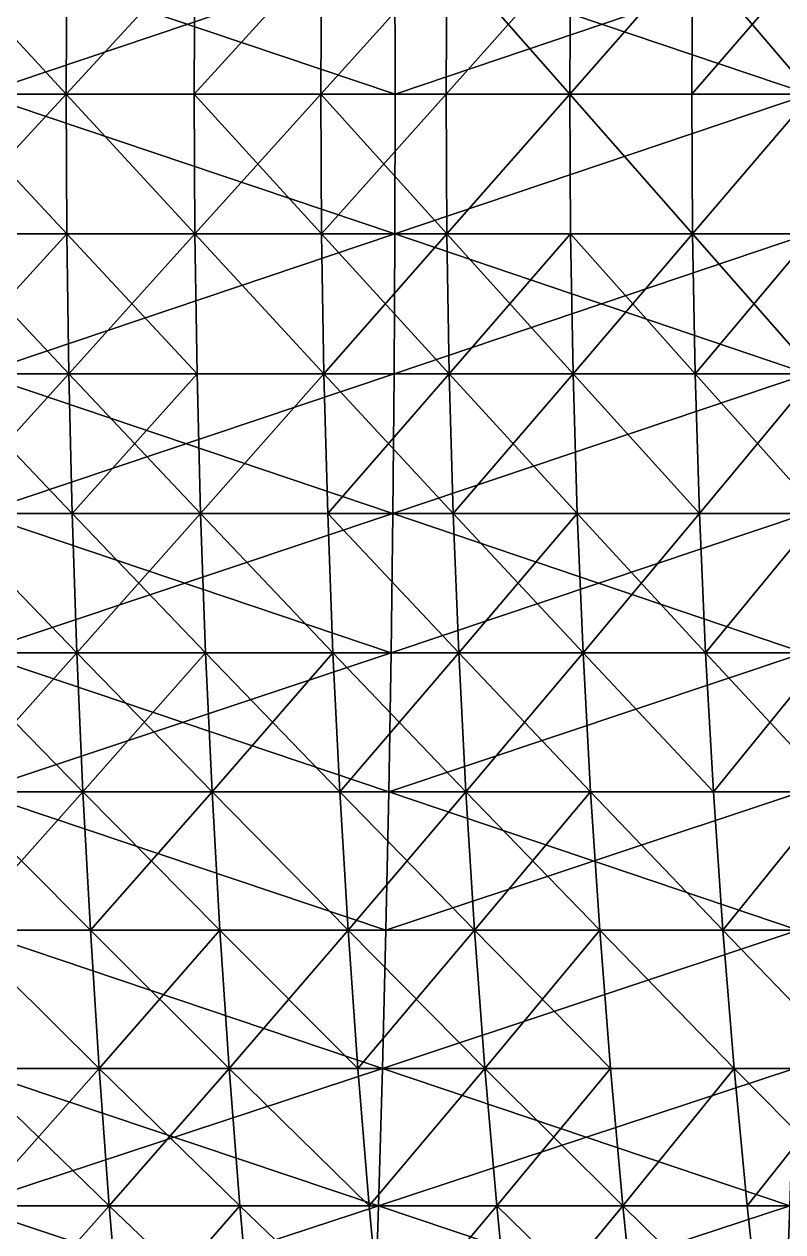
# Model space of a CAD drawing. Header units: millimetres. Extents: x -3250 to 6200, y -3250 to 3250.
# Drawn here: x 4104.8 to 4213, y -162.2 to 10 of the extents above; entities that cross this region are included whole.
import ezdxf

# ---------------------------------------------------------------- set-up
doc = ezdxf.new("R2010")
doc.units = ezdxf.units.MM
doc.header["$MEASUREMENT"] = 0
doc.layers.add('MESH_3D', color=2, linetype='CONTINUOUS')

msp = doc.modelspace()

# ---------------------------------------------------------------- linework, layer by layer
at = {"layer": 'MESH_3D'}
for points in [[(4092.27, 0, 2055.3), (4110.75, 0, 2062.82), (4092.36, 19.94, 2055.07)], [(4110.84, 19.94, 24637.41), (4110.75, 0, 24637.18), (4092.27, 0, 24644.7)], [(4110.84, 19.94, 24637.41), (4092.27, 0, 24644.7), (4092.36, 19.94, 24644.93)], [(4092.36, 19.94, 2055.07), (4110.75, 0, 2062.82), (4110.84, 19.94, 2062.59)], [(4098.39, 19.94, 418.87), (4157.66, 19.94, 427.05), (4157.7, 0, 426.81)], [(4098.39, 19.94, 418.87), (4157.7, 0, 426.81), (4098.42, 0, 418.63)], [(4157.66, 19.94, 26272.95), (4098.39, 19.94, 26281.13), (4098.42, 0, 26281.37)], [(4157.66, 19.94, 26272.95), (4098.42, 0, 26281.37), (4157.7, 0, 26273.19)], [(4110.75, 0, 2062.82), (4129.03, 0, 2070.8), (4129.13, 19.94, 2070.57)], [(4110.75, 0, 2062.82), (4129.13, 19.94, 2070.57), (4110.84, 19.94, 2062.59)], [(4129.13, 19.94, 24629.43), (4110.75, 0, 24637.18), (4110.84, 19.94, 24637.41)], [(4129.13, 19.94, 24629.43), (4129.03, 0, 24629.2), (4110.75, 0, 24637.18)], [(4129.03, 0, 2070.8), (4147.11, 0, 2079.22), (4147.21, 19.94, 2079)], [(4129.03, 0, 2070.8), (4147.21, 19.94, 2079), (4129.13, 19.94, 2070.57)], [(4147.21, 19.94, 24621), (4129.03, 0, 24629.2), (4129.13, 19.94, 24629.43)], [(4147.21, 19.94, 24621), (4147.11, 0, 24620.78), (4129.03, 0, 24629.2)], [(4147.11, 0, 2079.22), (4164.97, 0, 2088.1), (4165.08, 19.94, 2087.88)], [(4147.11, 0, 2079.22), (4165.08, 19.94, 2087.88), (4147.21, 19.94, 2079)], [(4165.08, 19.94, 24612.12), (4164.97, 0, 24611.9), (4147.11, 0, 24620.78)], [(4165.08, 19.94, 24612.12), (4147.11, 0, 24620.78), (4147.21, 19.94, 24621)], [(4157.66, 19.94, 427.05), (4216.71, 19.94, 436.71), (4216.76, 0, 436.46)], [(4157.66, 19.94, 427.05), (4216.76, 0, 436.46), (4157.7, 0, 426.81)], [(4216.71, 19.94, 26263.29), (4157.66, 19.94, 26272.95), (4157.7, 0, 26273.19)], [(4216.71, 19.94, 26263.29), (4157.7, 0, 26273.19), (4216.76, 0, 26263.54)], [(4164.97, 0, 2088.1), (4182.6, 0, 2097.42), (4165.08, 19.94, 2087.88)], [(4182.72, 19.94, 24602.8), (4182.6, 0, 24602.58), (4164.97, 0, 24611.9)], [(4182.72, 19.94, 24602.8), (4164.97, 0, 24611.9), (4165.08, 19.94, 24612.12)], [(4165.08, 19.94, 2087.88), (4182.6, 0, 2097.42), (4182.72, 19.94, 2097.2)], [(4182.6, 0, 2097.42), (4200, 0, 2107.18), (4200.12, 19.94, 2106.96)], [(4182.6, 0, 2097.42), (4200.12, 19.94, 2106.96), (4182.72, 19.94, 2097.2)], [(4200.12, 19.94, 24593.04), (4182.6, 0, 24602.58), (4182.72, 19.94, 24602.8)], [(4200.12, 19.94, 24593.04), (4200, 0, 24592.82), (4182.6, 0, 24602.58)], [(4200, 0, 2107.18), (4217.15, 0, 2117.37), (4200.12, 19.94, 2106.96)], [(4217.28, 19.94, 24582.84), (4200, 0, 24592.82), (4200.12, 19.94, 24593.04)], [(4217.28, 19.94, 24582.84), (4217.15, 0, 24582.63), (4200, 0, 24592.82)], [(4200.12, 19.94, 2106.96), (4217.15, 0, 2117.37), (4217.28, 19.94, 2117.16)], [(4110.84, -19.94, 24637.41), (4092.36, -19.94, 24644.93), (4092.27, 0, 24644.7)], [(4110.84, -19.94, 24637.41), (4092.27, 0, 24644.7), (4110.75, 0, 24637.18)], [(4098.39, -19.94, 418.87), (4098.42, 0, 418.63), (4157.66, -19.94, 427.05)], [(4157.66, -19.94, 26272.95), (4098.42, 0, 26281.37), (4098.39, -19.94, 26281.13)], [(4157.66, -19.94, 427.05), (4098.42, 0, 418.63), (4157.7, 0, 426.81)], [(4157.7, 0, 26273.19), (4098.42, 0, 26281.37), (4157.66, -19.94, 26272.95)], [(4129.13, -19.94, 24629.43), (4110.75, 0, 24637.18), (4129.03, 0, 24629.2)], [(4129.13, -19.94, 24629.43), (4110.84, -19.94, 24637.41), (4110.75, 0, 24637.18)], [(4129.13, -19.94, 24629.43), (4129.03, 0, 24629.2), (4147.11, 0, 24620.78)], [(4147.21, -19.94, 24621), (4129.13, -19.94, 24629.43), (4147.11, 0, 24620.78)], [(4165.08, -19.94, 24612.12), (4147.21, -19.94, 24621), (4147.11, 0, 24620.78)], [(4165.08, -19.94, 24612.12), (4147.11, 0, 24620.78), (4164.97, 0, 24611.9)], [(4157.66, -19.94, 427.05), (4216.76, 0, 436.46), (4216.71, -19.94, 436.71)], [(4157.66, -19.94, 427.05), (4157.7, 0, 426.81), (4216.76, 0, 436.46)], [(4216.76, 0, 26263.54), (4157.66, -19.94, 26272.95), (4216.71, -19.94, 26263.29)], [(4216.76, 0, 26263.54), (4157.7, 0, 26273.19), (4157.66, -19.94, 26272.95)], [(4165.08, -19.94, 24612.12), (4164.97, 0, 24611.9), (4182.6, 0, 24602.58)], [(4182.72, -19.94, 24602.8), (4165.08, -19.94, 24612.12), (4182.6, 0, 24602.58)], [(4200.12, -19.94, 24593.04), (4182.72, -19.94, 24602.8), (4182.6, 0, 24602.58)], [(4200.12, -19.94, 24593.04), (4182.6, 0, 24602.58), (4200, 0, 24592.82)], [(4200.12, -19.94, 24593.04), (4200, 0, 24592.82), (4217.15, 0, 24582.63)], [(4217.28, -19.94, 24582.84), (4200.12, -19.94, 24593.04), (4217.15, 0, 24582.63)], [(4092.36, -19.94, 2055.07), (4110.75, 0, 2062.82), (4092.27, 0, 2055.3)], [(4092.36, -19.94, 2055.07), (4110.84, -19.94, 2062.59), (4110.75, 0, 2062.82)], [(4110.75, 0, 2062.82), (4129.13, -19.94, 2070.57), (4129.03, 0, 2070.8)], [(4110.84, -19.94, 2062.59), (4129.13, -19.94, 2070.57), (4110.75, 0, 2062.82)], [(4129.03, 0, 2070.8), (4147.21, -19.94, 2079), (4147.11, 0, 2079.22)], [(4129.13, -19.94, 2070.57), (4147.21, -19.94, 2079), (4129.03, 0, 2070.8)], [(4147.21, -19.94, 2079), (4164.97, 0, 2088.1), (4147.11, 0, 2079.22)], [(4147.21, -19.94, 2079), (4165.08, -19.94, 2087.88), (4164.97, 0, 2088.1)], [(4165.08, -19.94, 2087.88), (4182.6, 0, 2097.42), (4164.97, 0, 2088.1)], [(4165.08, -19.94, 2087.88), (4182.72, -19.94, 2097.2), (4182.6, 0, 2097.42)], [(4182.6, 0, 2097.42), (4200.12, -19.94, 2106.96), (4200, 0, 2107.18)], [(4182.72, -19.94, 2097.2), (4200.12, -19.94, 2106.96), (4182.6, 0, 2097.42)], [(4200.12, -19.94, 2106.96), (4217.15, 0, 2117.37), (4200, 0, 2107.18)], [(4200.12, -19.94, 2106.96), (4217.28, -19.94, 2117.16), (4217.15, 0, 2117.37)], [(4092.64, -39.88, 2054.38), (4110.84, -19.94, 2062.59), (4092.36, -19.94, 2055.07)], [(4111.13, -39.88, 24638.1), (4092.64, -39.88, 24645.62), (4092.36, -19.94, 24644.93)], [(4111.13, -39.88, 24638.1), (4092.36, -19.94, 24644.93), (4110.84, -19.94, 24637.41)], [(4092.64, -39.88, 2054.38), (4111.13, -39.88, 2061.9), (4110.84, -19.94, 2062.59)], [(4098.3, -39.88, 419.61), (4157.66, -19.94, 427.05), (4157.55, -39.88, 427.79)], [(4098.39, -19.94, 418.87), (4157.66, -19.94, 427.05), (4098.3, -39.88, 419.61)], [(4157.66, -19.94, 26272.95), (4098.3, -39.88, 26280.39), (4157.55, -39.88, 26272.21)], [(4157.66, -19.94, 26272.95), (4098.39, -19.94, 26281.13), (4098.3, -39.88, 26280.39)], [(4111.13, -39.88, 2061.9), (4129.13, -19.94, 2070.57), (4110.84, -19.94, 2062.59)], [(4129.44, -39.88, 24630.11), (4111.13, -39.88, 24638.1), (4110.84, -19.94, 24637.41)], [(4129.44, -39.88, 24630.11), (4110.84, -19.94, 24637.41), (4129.13, -19.94, 24629.43)], [(4111.13, -39.88, 2061.9), (4129.44, -39.88, 2069.89), (4129.13, -19.94, 2070.57)], [(4129.13, -19.94, 2070.57), (4147.54, -39.88, 2078.33), (4147.21, -19.94, 2079)], [(4129.44, -39.88, 2069.89), (4147.54, -39.88, 2078.33), (4129.13, -19.94, 2070.57)], [(4147.54, -39.88, 24621.67), (4129.44, -39.88, 24630.11), (4129.13, -19.94, 24629.43)], [(4147.54, -39.88, 24621.67), (4129.13, -19.94, 24629.43), (4147.21, -19.94, 24621)], [(4147.54, -39.88, 2078.33), (4165.08, -19.94, 2087.88), (4147.21, -19.94, 2079)], [(4165.42, -39.88, 24612.78), (4147.54, -39.88, 24621.67), (4147.21, -19.94, 24621)], [(4165.42, -39.88, 24612.78), (4147.21, -19.94, 24621), (4165.08, -19.94, 24612.12)], [(4147.54, -39.88, 2078.33), (4165.42, -39.88, 2087.22), (4165.08, -19.94, 2087.88)], [(4157.66, -19.94, 427.05), (4216.58, -39.88, 437.44), (4157.55, -39.88, 427.79)], [(4216.71, -19.94, 26263.29), (4157.55, -39.88, 26272.21), (4216.58, -39.88, 26262.56)], [(4216.71, -19.94, 26263.29), (4157.66, -19.94, 26272.95), (4157.55, -39.88, 26272.21)], [(4157.66, -19.94, 427.05), (4216.71, -19.94, 436.71), (4216.58, -39.88, 437.44)], [(4165.42, -39.88, 2087.22), (4182.72, -19.94, 2097.2), (4165.08, -19.94, 2087.88)], [(4183.08, -39.88, 24603.45), (4165.08, -19.94, 24612.12), (4182.72, -19.94, 24602.8)], [(4183.08, -39.88, 24603.45), (4165.42, -39.88, 24612.78), (4165.08, -19.94, 24612.12)], [(4165.42, -39.88, 2087.22), (4183.08, -39.88, 2096.55), (4182.72, -19.94, 2097.2)], [(4183.08, -39.88, 2096.55), (4200.12, -19.94, 2106.96), (4182.72, -19.94, 2097.2)], [(4200.5, -39.88, 24593.68), (4183.08, -39.88, 24603.45), (4182.72, -19.94, 24602.8)], [(4200.5, -39.88, 24593.68), (4182.72, -19.94, 24602.8), (4200.12, -19.94, 24593.04)], [(4183.08, -39.88, 2096.55), (4200.5, -39.88, 2106.32), (4200.12, -19.94, 2106.96)], [(4200.5, -39.88, 2106.32), (4217.28, -19.94, 2117.16), (4200.12, -19.94, 2106.96)], [(4217.67, -39.88, 24583.48), (4200.12, -19.94, 24593.04), (4217.28, -19.94, 24582.84)], [(4217.67, -39.88, 24583.48), (4200.5, -39.88, 24593.68), (4200.12, -19.94, 24593.04)], [(4200.5, -39.88, 2106.32), (4217.67, -39.88, 2116.52), (4217.28, -19.94, 2117.16)], [(4093.09, -59.78, 2053.22), (4111.13, -39.88, 2061.9), (4092.64, -39.88, 2054.38)], [(4111.62, -59.78, 24639.24), (4093.09, -59.78, 24646.78), (4092.64, -39.88, 24645.62)], [(4111.62, -59.78, 24639.24), (4092.64, -39.88, 24645.62), (4111.13, -39.88, 24638.1)], [(4093.09, -59.78, 2053.22), (4111.62, -59.78, 2060.76), (4111.13, -39.88, 2061.9)], [(4098.3, -39.88, 419.61), (4157.37, -59.78, 429.02), (4098.15, -59.78, 420.85)], [(4157.55, -39.88, 26272.21), (4098.3, -39.88, 26280.39), (4098.15, -59.78, 26279.15)], [(4157.55, -39.88, 26272.21), (4098.15, -59.78, 26279.15), (4157.37, -59.78, 26270.98)], [(4098.3, -39.88, 419.61), (4157.55, -39.88, 427.79), (4157.37, -59.78, 429.02)], [(4111.62, -59.78, 2060.76), (4129.44, -39.88, 2069.89), (4111.13, -39.88, 2061.9)], [(4129.95, -59.78, 24631.24), (4111.62, -59.78, 24639.24), (4111.13, -39.88, 24638.1)], [(4129.95, -59.78, 24631.24), (4111.13, -39.88, 24638.1), (4129.44, -39.88, 24630.11)], [(4111.62, -59.78, 2060.76), (4129.95, -59.78, 2068.76), (4129.44, -39.88, 2069.89)], [(4129.95, -59.78, 2068.76), (4147.54, -39.88, 2078.33), (4129.44, -39.88, 2069.89)], [(4147.54, -39.88, 24621.67), (4129.95, -59.78, 24631.24), (4129.44, -39.88, 24630.11)], [(4129.95, -59.78, 2068.76), (4148.08, -59.78, 2077.21), (4147.54, -39.88, 2078.33)], [(4148.08, -59.78, 24622.79), (4129.95, -59.78, 24631.24), (4147.54, -39.88, 24621.67)], [(4148.08, -59.78, 2077.21), (4165.42, -39.88, 2087.22), (4147.54, -39.88, 2078.33)], [(4165.99, -59.78, 24613.89), (4147.54, -39.88, 24621.67), (4165.42, -39.88, 24612.78)], [(4165.99, -59.78, 24613.89), (4148.08, -59.78, 24622.79), (4147.54, -39.88, 24621.67)], [(4148.08, -59.78, 2077.21), (4165.99, -59.78, 2086.11), (4165.42, -39.88, 2087.22)], [(4157.37, -59.78, 429.02), (4216.58, -39.88, 437.44), (4216.37, -59.78, 438.66)], [(4157.55, -39.88, 427.79), (4216.58, -39.88, 437.44), (4157.37, -59.78, 429.02)], [(4216.58, -39.88, 26262.56), (4157.55, -39.88, 26272.21), (4157.37, -59.78, 26270.98)], [(4216.58, -39.88, 26262.56), (4157.37, -59.78, 26270.98), (4216.37, -59.78, 26261.34)], [(4165.99, -59.78, 2086.11), (4183.08, -39.88, 2096.55), (4165.42, -39.88, 2087.22)], [(4183.67, -59.78, 24604.54), (4165.99, -59.78, 24613.89), (4165.42, -39.88, 24612.78)], [(4183.67, -59.78, 24604.54), (4165.42, -39.88, 24612.78), (4183.08, -39.88, 24603.45)], [(4165.99, -59.78, 2086.11), (4183.67, -59.78, 2095.46), (4183.08, -39.88, 2096.55)], [(4183.08, -39.88, 2096.55), (4201.12, -59.78, 2105.24), (4200.5, -39.88, 2106.32)], [(4183.67, -59.78, 2095.46), (4201.12, -59.78, 2105.24), (4183.08, -39.88, 2096.55)], [(4201.12, -59.78, 24594.76), (4183.08, -39.88, 24603.45), (4200.5, -39.88, 24593.68)], [(4201.12, -59.78, 24594.76), (4183.67, -59.78, 24604.54), (4183.08, -39.88, 24603.45)], [(4201.12, -59.78, 2105.24), (4217.67, -39.88, 2116.52), (4200.5, -39.88, 2106.32)], [(4218.31, -59.78, 24584.54), (4200.5, -39.88, 24593.68), (4217.67, -39.88, 24583.48)], [(4218.31, -59.78, 24584.54), (4201.12, -59.78, 24594.76), (4200.5, -39.88, 24593.68)], [(4201.12, -59.78, 2105.24), (4218.31, -59.78, 2115.46), (4217.67, -39.88, 2116.52)], [(4093.09, -59.78, 2053.22), (4112.29, -79.65, 2059.16), (4111.62, -59.78, 2060.76)], [(4093.73, -79.65, 2051.6), (4112.29, -79.65, 2059.16), (4093.09, -59.78, 2053.22)], [(4112.29, -79.65, 24640.84), (4093.73, -79.65, 24648.4), (4093.09, -59.78, 24646.78)], [(4112.29, -79.65, 24640.84), (4093.09, -59.78, 24646.78), (4111.62, -59.78, 24639.24)], [(4097.93, -79.65, 422.57), (4157.37, -59.78, 429.02), (4157.11, -79.65, 430.74)], [(4098.15, -59.78, 420.85), (4157.37, -59.78, 429.02), (4097.93, -79.65, 422.57)], [(4157.11, -79.65, 26269.26), (4098.15, -59.78, 26279.15), (4097.93, -79.65, 26277.43)], [(4157.37, -59.78, 26270.98), (4098.15, -59.78, 26279.15), (4157.11, -79.65, 26269.26)], [(4112.29, -79.65, 2059.16), (4129.95, -59.78, 2068.76), (4111.62, -59.78, 2060.76)], [(4130.66, -79.65, 24632.83), (4112.29, -79.65, 24640.84), (4111.62, -59.78, 24639.24)], [(4130.66, -79.65, 24632.83), (4111.62, -59.78, 24639.24), (4129.95, -59.78, 24631.24)], [(4112.29, -79.65, 2059.16), (4130.66, -79.65, 2067.17), (4129.95, -59.78, 2068.76)], [(4129.95, -59.78, 2068.76), (4148.83, -79.65, 2075.64), (4148.08, -59.78, 2077.21)], [(4130.66, -79.65, 2067.17), (4148.83, -79.65, 2075.64), (4129.95, -59.78, 2068.76)], [(4148.83, -79.65, 24624.36), (4130.66, -79.65, 24632.83), (4129.95, -59.78, 24631.24)], [(4148.83, -79.65, 24624.36), (4129.95, -59.78, 24631.24), (4148.08, -59.78, 24622.79)], [(4148.08, -59.78, 2077.21), (4166.78, -79.65, 2084.56), (4165.99, -59.78, 2086.11)], [(4148.83, -79.65, 2075.64), (4166.78, -79.65, 2084.56), (4148.08, -59.78, 2077.21)], [(4166.78, -79.65, 24615.44), (4148.83, -79.65, 24624.36), (4148.08, -59.78, 24622.79)], [(4166.78, -79.65, 24615.44), (4148.08, -59.78, 24622.79), (4165.99, -59.78, 24613.89)], [(4157.37, -59.78, 429.02), (4216.07, -79.65, 440.38), (4157.11, -79.65, 430.74)], [(4216.37, -59.78, 26261.34), (4157.11, -79.65, 26269.26), (4216.07, -79.65, 26259.62)], [(4216.37, -59.78, 26261.34), (4157.37, -59.78, 26270.98), (4157.11, -79.65, 26269.26)], [(4157.37, -59.78, 429.02), (4216.37, -59.78, 438.66), (4216.07, -79.65, 440.38)], [(4166.78, -79.65, 2084.56), (4183.67, -59.78, 2095.46), (4165.99, -59.78, 2086.11)], [(4184.5, -79.65, 24606.07), (4165.99, -59.78, 24613.89), (4183.67, -59.78, 24604.54)], [(4184.5, -79.65, 24606.07), (4166.78, -79.65, 24615.44), (4165.99, -59.78, 24613.89)], [(4166.78, -79.65, 2084.56), (4184.5, -79.65, 2093.93), (4183.67, -59.78, 2095.46)], [(4184.5, -79.65, 2093.93), (4201.12, -59.78, 2105.24), (4183.67, -59.78, 2095.46)], [(4201.99, -79.65, 24596.26), (4184.5, -79.65, 24606.07), (4183.67, -59.78, 24604.54)], [(4201.99, -79.65, 24596.26), (4183.67, -59.78, 24604.54), (4201.12, -59.78, 24594.76)], [(4184.5, -79.65, 2093.93), (4201.99, -79.65, 2103.74), (4201.12, -59.78, 2105.24)], [(4201.99, -79.65, 2103.74), (4218.31, -59.78, 2115.46), (4201.12, -59.78, 2105.24)], [(4218.31, -59.78, 24584.54), (4201.99, -79.65, 24596.26), (4201.12, -59.78, 24594.76)], [(4201.99, -79.65, 2103.74), (4219.22, -79.65, 2113.98), (4218.31, -59.78, 2115.46)], [(4219.22, -79.65, 24586.02), (4201.99, -79.65, 24596.26), (4218.31, -59.78, 24584.54)], [(4094.54, -99.47, 2049.52), (4112.29, -79.65, 2059.16), (4093.73, -79.65, 2051.6)], [(4113.16, -99.47, 24642.9), (4094.54, -99.47, 24650.48), (4093.73, -79.65, 24648.4)], [(4113.16, -99.47, 24642.9), (4093.73, -79.65, 24648.4), (4112.29, -79.65, 24640.84)], [(4094.54, -99.47, 2049.52), (4113.16, -99.47, 2057.1), (4112.29, -79.65, 2059.16)], [(4097.93, -79.65, 422.57), (4156.78, -99.47, 432.95), (4097.65, -99.47, 424.79)], [(4157.11, -79.65, 26269.26), (4097.93, -79.65, 26277.43), (4097.65, -99.47, 26275.21)], [(4157.11, -79.65, 26269.26), (4097.65, -99.47, 26275.21), (4156.78, -99.47, 26267.05)], [(4097.93, -79.65, 422.57), (4157.11, -79.65, 430.74), (4156.78, -99.47, 432.95)], [(4113.16, -99.47, 2057.1), (4130.66, -79.65, 2067.17), (4112.29, -79.65, 2059.16)], [(4131.58, -99.47, 24634.86), (4112.29, -79.65, 24640.84), (4130.66, -79.65, 24632.83)], [(4131.58, -99.47, 24634.86), (4113.16, -99.47, 24642.9), (4112.29, -79.65, 24640.84)], [(4113.16, -99.47, 2057.1), (4131.58, -99.47, 2065.14), (4130.66, -79.65, 2067.17)], [(4131.58, -99.47, 2065.14), (4148.83, -79.65, 2075.64), (4130.66, -79.65, 2067.17)], [(4149.8, -99.47, 24626.37), (4131.58, -99.47, 24634.86), (4130.66, -79.65, 24632.83)], [(4149.8, -99.47, 24626.37), (4130.66, -79.65, 24632.83), (4148.83, -79.65, 24624.36)], [(4131.58, -99.47, 2065.14), (4149.8, -99.47, 2073.63), (4148.83, -79.65, 2075.64)], [(4149.8, -99.47, 2073.63), (4166.78, -79.65, 2084.56), (4148.83, -79.65, 2075.64)], [(4167.8, -99.47, 24617.42), (4149.8, -99.47, 24626.37), (4148.83, -79.65, 24624.36)], [(4167.8, -99.47, 24617.42), (4148.83, -79.65, 24624.36), (4166.78, -79.65, 24615.44)], [(4149.8, -99.47, 2073.63), (4167.8, -99.47, 2082.58), (4166.78, -79.65, 2084.56)], [(4156.78, -99.47, 432.95), (4216.07, -79.65, 440.38), (4215.68, -99.47, 442.58)], [(4157.11, -79.65, 430.74), (4216.07, -79.65, 440.38), (4156.78, -99.47, 432.95)], [(4216.07, -79.65, 26259.62), (4157.11, -79.65, 26269.26), (4156.78, -99.47, 26267.05)], [(4216.07, -79.65, 26259.62), (4156.78, -99.47, 26267.05), (4215.68, -99.47, 26257.42)], [(4167.8, -99.47, 2082.58), (4184.5, -79.65, 2093.93), (4166.78, -79.65, 2084.56)], [(4185.57, -99.47, 24608.03), (4166.78, -79.65, 24615.44), (4184.5, -79.65, 24606.07)], [(4185.57, -99.47, 24608.03), (4167.8, -99.47, 24617.42), (4166.78, -79.65, 24615.44)], [(4167.8, -99.47, 2082.58), (4185.57, -99.47, 2091.97), (4184.5, -79.65, 2093.93)], [(4184.5, -79.65, 2093.93), (4203.1, -99.47, 2101.8), (4201.99, -79.65, 2103.74)], [(4185.57, -99.47, 2091.97), (4203.1, -99.47, 2101.8), (4184.5, -79.65, 2093.93)], [(4203.1, -99.47, 24598.2), (4185.57, -99.47, 24608.03), (4184.5, -79.65, 24606.07)], [(4203.1, -99.47, 24598.2), (4184.5, -79.65, 24606.07), (4201.99, -79.65, 24596.26)], [(4203.1, -99.47, 2101.8), (4219.22, -79.65, 2113.98), (4201.99, -79.65, 2103.74)], [(4220.39, -99.47, 24587.93), (4203.1, -99.47, 24598.2), (4201.99, -79.65, 24596.26)], [(4220.39, -99.47, 24587.93), (4201.99, -79.65, 24596.26), (4219.22, -79.65, 24586.02)], [(4203.1, -99.47, 2101.8), (4220.39, -99.47, 2112.07), (4219.22, -79.65, 2113.98)], [(4095.54, -119.23, 2046.98), (4113.16, -99.47, 2057.1), (4094.54, -99.47, 2049.52)], [(4114.22, -119.23, 24645.41), (4094.54, -99.47, 24650.48), (4113.16, -99.47, 24642.9)], [(4114.22, -119.23, 24645.41), (4095.54, -119.23, 24653.02), (4094.54, -99.47, 24650.48)], [(4095.54, -119.23, 2046.98), (4114.22, -119.23, 2054.59), (4113.16, -99.47, 2057.1)], [(4097.65, -99.47, 424.79), (4156.37, -119.23, 435.64), (4097.31, -119.23, 427.49)], [(4156.37, -119.23, 26264.36), (4097.65, -99.47, 26275.21), (4097.31, -119.23, 26272.51)], [(4097.65, -99.47, 424.79), (4156.78, -99.47, 432.95), (4156.37, -119.23, 435.64)], [(4156.78, -99.47, 26267.05), (4097.65, -99.47, 26275.21), (4156.37, -119.23, 26264.36)], [(4114.22, -119.23, 2054.59), (4131.58, -99.47, 2065.14), (4113.16, -99.47, 2057.1)], [(4132.7, -119.23, 24637.35), (4114.22, -119.23, 24645.41), (4113.16, -99.47, 24642.9)], [(4132.7, -119.23, 24637.35), (4113.16, -99.47, 24642.9), (4131.58, -99.47, 24634.86)], [(4114.22, -119.23, 2054.59), (4132.7, -119.23, 2062.65), (4131.58, -99.47, 2065.14)], [(4131.58, -99.47, 2065.14), (4150.98, -119.23, 2071.17), (4149.8, -99.47, 2073.63)], [(4132.7, -119.23, 2062.65), (4150.98, -119.23, 2071.17), (4131.58, -99.47, 2065.14)], [(4150.98, -119.23, 24628.83), (4132.7, -119.23, 24637.35), (4131.58, -99.47, 24634.86)], [(4150.98, -119.23, 24628.83), (4131.58, -99.47, 24634.86), (4149.8, -99.47, 24626.37)], [(4150.98, -119.23, 2071.17), (4167.8, -99.47, 2082.58), (4149.8, -99.47, 2073.63)], [(4169.04, -119.23, 24619.85), (4149.8, -99.47, 24626.37), (4167.8, -99.47, 24617.42)], [(4169.04, -119.23, 24619.85), (4150.98, -119.23, 24628.83), (4149.8, -99.47, 24626.37)], [(4150.98, -119.23, 2071.17), (4169.04, -119.23, 2080.15), (4167.8, -99.47, 2082.58)], [(4156.78, -99.47, 432.95), (4215.2, -119.23, 445.26), (4156.37, -119.23, 435.64)], [(4215.68, -99.47, 26257.42), (4156.37, -119.23, 26264.36), (4215.2, -119.23, 26254.74)], [(4215.68, -99.47, 26257.42), (4156.78, -99.47, 26267.05), (4156.37, -119.23, 26264.36)], [(4156.78, -99.47, 432.95), (4215.68, -99.47, 442.58), (4215.2, -119.23, 445.26)], [(4169.04, -119.23, 2080.15), (4185.57, -99.47, 2091.97), (4167.8, -99.47, 2082.58)], [(4186.88, -119.23, 24610.42), (4169.04, -119.23, 24619.85), (4167.8, -99.47, 24617.42)], [(4186.88, -119.23, 24610.42), (4167.8, -99.47, 24617.42), (4185.57, -99.47, 24608.03)], [(4169.04, -119.23, 2080.15), (4186.88, -119.23, 2089.58), (4185.57, -99.47, 2091.97)], [(4185.57, -99.47, 2091.97), (4204.47, -119.23, 2099.44), (4203.1, -99.47, 2101.8)], [(4186.88, -119.23, 2089.58), (4204.47, -119.23, 2099.44), (4185.57, -99.47, 2091.97)], [(4204.47, -119.23, 24600.56), (4185.57, -99.47, 24608.03), (4203.1, -99.47, 24598.2)], [(4204.47, -119.23, 24600.56), (4186.88, -119.23, 24610.42), (4185.57, -99.47, 24608.03)], [(4204.47, -119.23, 2099.44), (4220.39, -99.47, 2112.07), (4203.1, -99.47, 2101.8)], [(4220.39, -99.47, 24587.93), (4204.47, -119.23, 24600.56), (4203.1, -99.47, 24598.2)], [(4204.47, -119.23, 2099.44), (4221.81, -119.23, 2109.74), (4220.39, -99.47, 2112.07)], [(4221.81, -119.23, 24590.26), (4204.47, -119.23, 24600.56), (4220.39, -99.47, 24587.93)], [(4095.54, -119.23, 2046.98), (4115.47, -138.92, 2051.62), (4114.22, -119.23, 2054.59)], [(4096.71, -138.92, 2043.99), (4115.47, -138.92, 2051.62), (4095.54, -119.23, 2046.98)], [(4115.47, -138.92, 24648.38), (4096.71, -138.92, 24656.01), (4095.54, -119.23, 24653.02)], [(4115.47, -138.92, 24648.38), (4095.54, -119.23, 24653.02), (4114.22, -119.23, 24645.41)], [(4097.31, -119.23, 427.49), (4155.89, -138.92, 438.82), (4096.91, -138.92, 430.69)], [(4155.89, -138.92, 26261.18), (4097.31, -119.23, 26272.51), (4096.91, -138.92, 26269.31)], [(4097.31, -119.23, 427.49), (4156.37, -119.23, 435.64), (4155.89, -138.92, 438.82)], [(4156.37, -119.23, 26264.36), (4097.31, -119.23, 26272.51), (4155.89, -138.92, 26261.18)], [(4115.47, -138.92, 2051.62), (4132.7, -119.23, 2062.65), (4114.22, -119.23, 2054.59)], [(4134.03, -138.92, 24640.28), (4114.22, -119.23, 24645.41), (4132.7, -119.23, 24637.35)], [(4134.03, -138.92, 24640.28), (4115.47, -138.92, 24648.38), (4114.22, -119.23, 24645.41)], [(4115.47, -138.92, 2051.62), (4134.03, -138.92, 2059.72), (4132.7, -119.23, 2062.65)], [(4134.03, -138.92, 2059.72), (4150.98, -119.23, 2071.17), (4132.7, -119.23, 2062.65)], [(4152.38, -138.92, 24631.73), (4134.03, -138.92, 24640.28), (4132.7, -119.23, 24637.35)], [(4152.38, -138.92, 24631.73), (4132.7, -119.23, 24637.35), (4150.98, -119.23, 24628.83)], [(4134.03, -138.92, 2059.72), (4152.38, -138.92, 2068.27), (4150.98, -119.23, 2071.17)], [(4152.38, -138.92, 2068.27), (4169.04, -119.23, 2080.15), (4150.98, -119.23, 2071.17)], [(4170.51, -138.92, 24622.71), (4150.98, -119.23, 24628.83), (4169.04, -119.23, 24619.85)], [(4170.51, -138.92, 24622.71), (4152.38, -138.92, 24631.73), (4150.98, -119.23, 24628.83)], [(4152.38, -138.92, 2068.27), (4170.51, -138.92, 2077.29), (4169.04, -119.23, 2080.15)], [(4155.89, -138.92, 438.82), (4215.2, -119.23, 445.26), (4214.65, -138.92, 448.43)], [(4156.37, -119.23, 435.64), (4215.2, -119.23, 445.26), (4155.89, -138.92, 438.82)], [(4215.2, -119.23, 26254.74), (4155.89, -138.92, 26261.18), (4214.65, -138.92, 26251.57)], [(4215.2, -119.23, 26254.74), (4156.37, -119.23, 26264.36), (4155.89, -138.92, 26261.18)], [(4170.51, -138.92, 2077.29), (4186.88, -119.23, 2089.58), (4169.04, -119.23, 2080.15)], [(4188.42, -138.92, 24613.25), (4169.04, -119.23, 24619.85), (4186.88, -119.23, 24610.42)], [(4188.42, -138.92, 24613.25), (4170.51, -138.92, 24622.71), (4169.04, -119.23, 24619.85)], [(4170.51, -138.92, 2077.29), (4188.42, -138.92, 2086.75), (4186.88, -119.23, 2089.58)], [(4186.88, -119.23, 2089.58), (4206.08, -138.92, 2096.65), (4204.47, -119.23, 2099.44)], [(4188.42, -138.92, 2086.75), (4206.08, -138.92, 2096.65), (4186.88, -119.23, 2089.58)], [(4206.08, -138.92, 24603.35), (4188.42, -138.92, 24613.25), (4186.88, -119.23, 24610.42)], [(4206.08, -138.92, 24603.35), (4186.88, -119.23, 24610.42), (4204.47, -119.23, 24600.56)], [(4204.47, -119.23, 2099.44), (4223.49, -138.92, 2107), (4221.81, -119.23, 2109.74)], [(4206.08, -138.92, 2096.65), (4223.49, -138.92, 2107), (4204.47, -119.23, 2099.44)], [(4223.49, -138.92, 24593), (4206.08, -138.92, 24603.35), (4204.47, -119.23, 24600.56)], [(4223.49, -138.92, 24593), (4204.47, -119.23, 24600.56), (4221.81, -119.23, 24590.26)], [(4096.91, -138.92, 430.69), (4155.34, -158.52, 442.49), (4096.45, -158.52, 434.36)], [(4155.89, -138.92, 26261.18), (4096.91, -138.92, 26269.31), (4096.45, -158.52, 26265.64)], [(4155.89, -138.92, 26261.18), (4096.45, -158.52, 26265.64), (4155.34, -158.52, 26257.51)], [(4098.07, -158.52, 2040.54), (4115.47, -138.92, 2051.62), (4096.71, -138.92, 2043.99)], [(4116.91, -158.52, 24651.8), (4098.07, -158.52, 24659.46), (4096.71, -138.92, 24656.01)], [(4116.91, -158.52, 24651.8), (4096.71, -138.92, 24656.01), (4115.47, -138.92, 24648.38)], [(4096.91, -138.92, 430.69), (4155.89, -138.92, 438.82), (4155.34, -158.52, 442.49)], [(4098.07, -158.52, 2040.54), (4116.91, -158.52, 2048.2), (4115.47, -138.92, 2051.62)], [(4116.91, -158.52, 2048.2), (4134.03, -138.92, 2059.72), (4115.47, -138.92, 2051.62)], [(4135.55, -158.52, 24643.66), (4115.47, -138.92, 24648.38), (4134.03, -138.92, 24640.28)], [(4135.55, -158.52, 24643.66), (4116.91, -158.52, 24651.8), (4115.47, -138.92, 24648.38)], [(4116.91, -158.52, 2048.2), (4135.55, -158.52, 2056.34), (4134.03, -138.92, 2059.72)], [(4134.03, -138.92, 2059.72), (4153.99, -158.52, 2064.93), (4152.38, -138.92, 2068.27)], [(4135.55, -158.52, 2056.34), (4153.99, -158.52, 2064.93), (4134.03, -138.92, 2059.72)], [(4153.99, -158.52, 24635.07), (4135.55, -158.52, 24643.66), (4134.03, -138.92, 24640.28)], [(4153.99, -158.52, 24635.07), (4134.03, -138.92, 24640.28), (4152.38, -138.92, 24631.73)], [(4153.99, -158.52, 2064.93), (4170.51, -138.92, 2077.29), (4152.38, -138.92, 2068.27)], [(4170.51, -138.92, 24622.71), (4153.99, -158.52, 24635.07), (4152.38, -138.92, 24631.73)], [(4153.99, -158.52, 2064.93), (4172.2, -158.52, 2073.99), (4170.51, -138.92, 2077.29)], [(4172.2, -158.52, 24626.01), (4153.99, -158.52, 24635.07), (4170.51, -138.92, 24622.71)], [(4155.89, -138.92, 438.82), (4214, -158.52, 452.08), (4155.34, -158.52, 442.49)], [(4214.65, -138.92, 26251.57), (4155.89, -138.92, 26261.18), (4155.34, -158.52, 26257.51)], [(4214.65, -138.92, 26251.57), (4155.34, -158.52, 26257.51), (4214, -158.52, 26247.92)], [(4155.89, -138.92, 438.82), (4214.65, -138.92, 448.43), (4214, -158.52, 452.08)], [(4172.2, -158.52, 2073.99), (4188.42, -138.92, 2086.75), (4170.51, -138.92, 2077.29)], [(4190.19, -158.52, 24616.51), (4172.2, -158.52, 24626.01), (4170.51, -138.92, 24622.71)], [(4190.19, -158.52, 24616.51), (4170.51, -138.92, 24622.71), (4188.42, -138.92, 24613.25)], [(4172.2, -158.52, 2073.99), (4190.19, -158.52, 2083.49), (4188.42, -138.92, 2086.75)], [(4190.19, -158.52, 2083.49), (4206.08, -138.92, 2096.65), (4188.42, -138.92, 2086.75)], [(4206.08, -138.92, 24603.35), (4190.19, -158.52, 24616.51), (4188.42, -138.92, 24613.25)], [(4190.19, -158.52, 2083.49), (4207.93, -158.52, 2093.44), (4206.08, -138.92, 2096.65)], [(4207.93, -158.52, 24606.56), (4190.19, -158.52, 24616.51), (4206.08, -138.92, 24603.35)], [(4207.93, -158.52, 2093.44), (4223.49, -138.92, 2107), (4206.08, -138.92, 2096.65)], [(4225.42, -158.52, 24596.17), (4207.93, -158.52, 24606.56), (4206.08, -138.92, 24603.35)], [(4225.42, -158.52, 24596.17), (4206.08, -138.92, 24603.35), (4223.49, -138.92, 24593)], [(4207.93, -158.52, 2093.44), (4225.42, -158.52, 2103.83), (4223.49, -138.92, 2107)], [(4095.93, -178.02, 438.53), (4155.34, -158.52, 442.49), (4154.71, -178.02, 446.64)], [(4096.45, -158.52, 434.36), (4155.34, -158.52, 442.49), (4095.93, -178.02, 438.53)], [(4154.71, -178.02, 26253.36), (4096.45, -158.52, 26265.64), (4095.93, -178.02, 26261.47)], [(4155.34, -158.52, 26257.51), (4096.45, -158.52, 26265.64), (4154.71, -178.02, 26253.36)], [(4099.6, -178.02, 2036.63), (4116.91, -158.52, 2048.2), (4098.07, -158.52, 2040.54)], [(4118.54, -178.02, 24655.66), (4098.07, -158.52, 24659.46), (4116.91, -158.52, 24651.8)], [(4118.54, -178.02, 24655.66), (4099.6, -178.02, 24663.37), (4098.07, -158.52, 24659.46)], [(4099.6, -178.02, 2036.63), (4118.54, -178.02, 2044.34), (4116.91, -158.52, 2048.2)], [(4118.54, -178.02, 2044.34), (4135.55, -158.52, 2056.34), (4116.91, -158.52, 2048.2)], [(4137.28, -178.02, 24647.49), (4116.91, -158.52, 24651.8), (4135.55, -158.52, 24643.66)], [(4137.28, -178.02, 24647.49), (4118.54, -178.02, 24655.66), (4116.91, -158.52, 24651.8)], [(4118.54, -178.02, 2044.34), (4137.28, -178.02, 2052.51), (4135.55, -158.52, 2056.34)], [(4135.55, -158.52, 2056.34), (4155.81, -178.02, 2061.15), (4153.99, -158.52, 2064.93)], [(4137.28, -178.02, 2052.51), (4155.81, -178.02, 2061.15), (4135.55, -158.52, 2056.34)], [(4155.81, -178.02, 24638.85), (4135.55, -158.52, 24643.66), (4153.99, -158.52, 24635.07)], [(4155.81, -178.02, 24638.85), (4137.28, -178.02, 24647.49), (4135.55, -158.52, 24643.66)], [(4155.81, -178.02, 2061.15), (4172.2, -158.52, 2073.99), (4153.99, -158.52, 2064.93)], [(4172.2, -158.52, 24626.01), (4155.81, -178.02, 24638.85), (4153.99, -158.52, 24635.07)], [(4155.34, -158.52, 442.49), (4213.27, -178.02, 456.21), (4154.71, -178.02, 446.64)], [(4214, -158.52, 26247.92), (4155.34, -158.52, 26257.51), (4154.71, -178.02, 26253.36)], [(4214, -158.52, 26247.92), (4154.71, -178.02, 26253.36), (4213.27, -178.02, 26243.79)], [(4155.34, -158.52, 442.49), (4214, -158.52, 452.08), (4213.27, -178.02, 456.21)], [(4155.81, -178.02, 2061.15), (4174.12, -178.02, 2070.25), (4172.2, -158.52, 2073.99)], [(4174.12, -178.02, 24629.75), (4155.81, -178.02, 24638.85), (4172.2, -158.52, 24626.01)], [(4174.12, -178.02, 2070.25), (4190.19, -158.52, 2083.49), (4172.2, -158.52, 2073.99)], [(4192.2, -178.02, 24620.19), (4174.12, -178.02, 24629.75), (4172.2, -158.52, 24626.01)], [(4192.2, -178.02, 24620.19), (4172.2, -158.52, 24626.01), (4190.19, -158.52, 24616.51)], [(4174.12, -178.02, 2070.25), (4192.2, -178.02, 2079.81), (4190.19, -158.52, 2083.49)], [(4190.19, -158.52, 2083.49), (4210.03, -178.02, 2089.81), (4207.93, -158.52, 2093.44)], [(4192.2, -178.02, 2079.81), (4210.03, -178.02, 2089.81), (4190.19, -158.52, 2083.49)], [(4210.03, -178.02, 24610.19), (4192.2, -178.02, 24620.19), (4190.19, -158.52, 24616.51)], [(4210.03, -178.02, 24610.19), (4190.19, -158.52, 24616.51), (4207.93, -158.52, 24606.56)], [(4210.03, -178.02, 2089.81), (4225.42, -158.52, 2103.83), (4207.93, -158.52, 2093.44)], [(4225.42, -158.52, 24596.17), (4210.03, -178.02, 24610.19), (4207.93, -158.52, 24606.56)], [(4210.03, -178.02, 2089.81), (4227.61, -178.02, 2100.25), (4225.42, -158.52, 2103.83)], [(4227.61, -178.02, 24599.75), (4210.03, -178.02, 24610.19), (4225.42, -158.52, 24596.17)]]:
    msp.add_3dface(points, dxfattribs=at)

doc.saveas('drawing.dxf')
